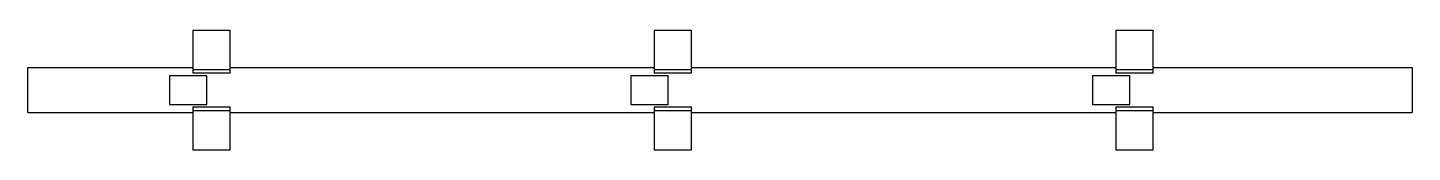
# Model space of a CAD drawing. Header units: millimetres. Extents: x -185 to 1300, y -64 to 64.
import ezdxf

# ---------------------------------------------------------------- set-up
doc = ezdxf.new("R2010")
doc.units = ezdxf.units.MM
doc.layers.add('KwikScaf Matrix', color=7, linetype='Continuous')

# ---------------------------------------------------------------- blocks, each defined once
blk = doc.blocks.new('2D Standard 1.5 Metre')
at = {"layer": 'KwikScaf Matrix', "color": 0, "extrusion": (0, 1, 0)}
for p, q in [((-8, 64), (-8, 59.5)), ((-8, 64), (32, 64)), ((-8, 59.5), (-8, 21.9)), ((32, 59.5), (32, 64)), ((32, 21.9), (32, 59.5)), ((487, 64), (487, 59.5)), ((487, 64), (527, 64)), ((487, 59.5), (487, 21.9)), ((527, 59.5), (527, 64)), ((527, 21.9), (527, 59.5)), ((982, 64), (982, 59.5)), ((982, 64), (1022, 64)), ((982, 59.5), (982, 21.9)), ((1022, 59.5), (1022, 64)), ((1022, 21.9), (1022, 59.5)), ((-185, -24), (-185, 24)), ((-185, 24), (-8, 24)), ((-33, 15.7), (7, 15.7)), ((-33, 15.7), (-33, 5.8)), ((-8, 21.9), (32, 21.9)), ((-8, 21.9), (-8, 18.2)), ((32, 18.2), (-8, 18.2)), ((7, 5.8), (7, 15.7)), ((32, 24), (487, 24)), ((32, 18.2), (32, 21.9)), ((462, 15.7), (502, 15.7)), ((462, 15.7), (462, 5.8)), ((487, 21.9), (527, 21.9)), ((487, 21.9), (487, 18.2)), ((527, 18.2), (487, 18.2)), ((502, 5.8), (502, 15.7)), ((527, 24), (982, 24)), ((527, 18.2), (527, 21.9)), ((957, 15.7), (997, 15.7)), ((957, 15.7), (957, 5.8)), ((982, 21.9), (1022, 21.9)), ((982, 21.9), (982, 18.2)), ((1022, 18.2), (982, 18.2)), ((997, 5.8), (997, 15.7)), ((1022, 24), (1300, 24)), ((1022, 18.2), (1022, 21.9)), ((1300, 24), (1300, -24)), ((-33, 5.8), (-33, -5.8)), ((7, -5.8), (7, 5.8)), ((462, 5.8), (462, -5.8)), ((502, -5.8), (502, 5.8)), ((957, 5.8), (957, -5.8)), ((997, -5.8), (997, 5.8)), ((-33, -5.8), (-33, -15.7)), ((7, -15.7), (7, -5.8)), ((462, -5.8), (462, -15.7)), ((502, -15.7), (502, -5.8)), ((957, -5.8), (957, -15.7)), ((997, -15.7), (997, -5.8)), ((-185, -24), (-8, -24)), ((-33, -15.7), (7, -15.7)), ((-8, -18.2), (32, -18.2)), ((-8, -18.2), (-8, -21.9)), ((-8, -21.9), (-8, -59.5)), ((-8, -21.9), (32, -21.9)), ((32, -21.9), (32, -18.2)), ((32, -59.5), (32, -21.9)), ((32, -24), (487, -24)), ((462, -15.7), (502, -15.7)), ((487, -18.2), (527, -18.2)), ((487, -18.2), (487, -21.9)), ((487, -21.9), (487, -59.5)), ((487, -21.9), (527, -21.9)), ((527, -21.9), (527, -18.2)), ((527, -59.5), (527, -21.9)), ((527, -24), (982, -24)), ((957, -15.7), (997, -15.7)), ((982, -18.2), (1022, -18.2)), ((982, -18.2), (982, -21.9)), ((982, -21.9), (982, -59.5)), ((982, -21.9), (1022, -21.9)), ((1022, -21.9), (1022, -18.2)), ((1022, -59.5), (1022, -21.9)), ((1022, -24), (1300, -24)), ((-8, -59.5), (-8, -64)), ((-8, -64), (32, -64)), ((32, -64), (32, -59.5)), ((487, -59.5), (487, -64)), ((487, -64), (527, -64)), ((527, -64), (527, -59.5)), ((982, -59.5), (982, -64)), ((982, -64), (1022, -64)), ((1022, -64), (1022, -59.5))]:
    blk.add_line(p, q, dxfattribs=at)

msp = doc.modelspace()

# ---------------------------------------------------------------- block references
msp.add_blockref('2D Standard 1.5 Metre', (0, 0))

doc.saveas('drawing.dxf')
